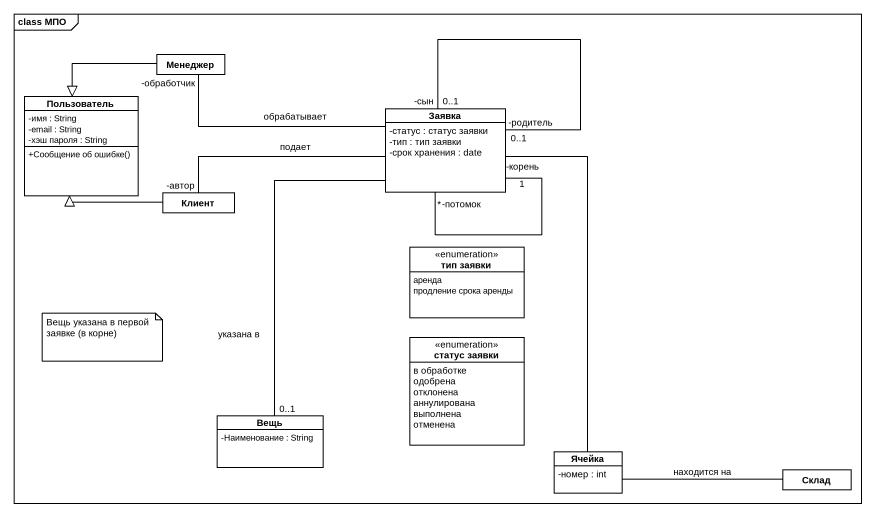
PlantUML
@startuml
mainframe class МПО
hide circle
hide empty members
skinparam classAttributeIconSize 0
class Менеджер
class Пользователь {
  -имя : String
  -email : String
  -хэш пароля : String
  +Сообщение об ошибке()
}
class Заявка {
  -статус : статус заявки
  -тип : тип заявки
  -срок хранения : date
}
class Клиент
enum "тип заявки" as тип_заявки {
  аренда
  продление срока аренды
}
enum "статус заявки" as статус_заявки {
  в обработке
  одобрена
  отклонена
  аннулирована
  выполнена
  отменена
}
class Вещь {
  -Наименование : String
}
class Ячейка {
  -номер : int
}
class Склад
Менеджер --|> Пользователь
Менеджер "-обработчик" -right- Заявка : обрабатывает
Заявка "-сын\n0..1" -- "-родитель\n0..1" Заявка
Заявка "*\n-потомок" -- "-корень\n1" Заявка
Заявка -- Ячейка
Клиент -left-|> Пользователь
Клиент "-автор" -right- Заявка : подает
Вещь "0..1" -up- Заявка : указана в
Ячейка -right- Склад : находится на
note as N1
  Вещь указана в первой заявке (в корне)
end note
@enduml
